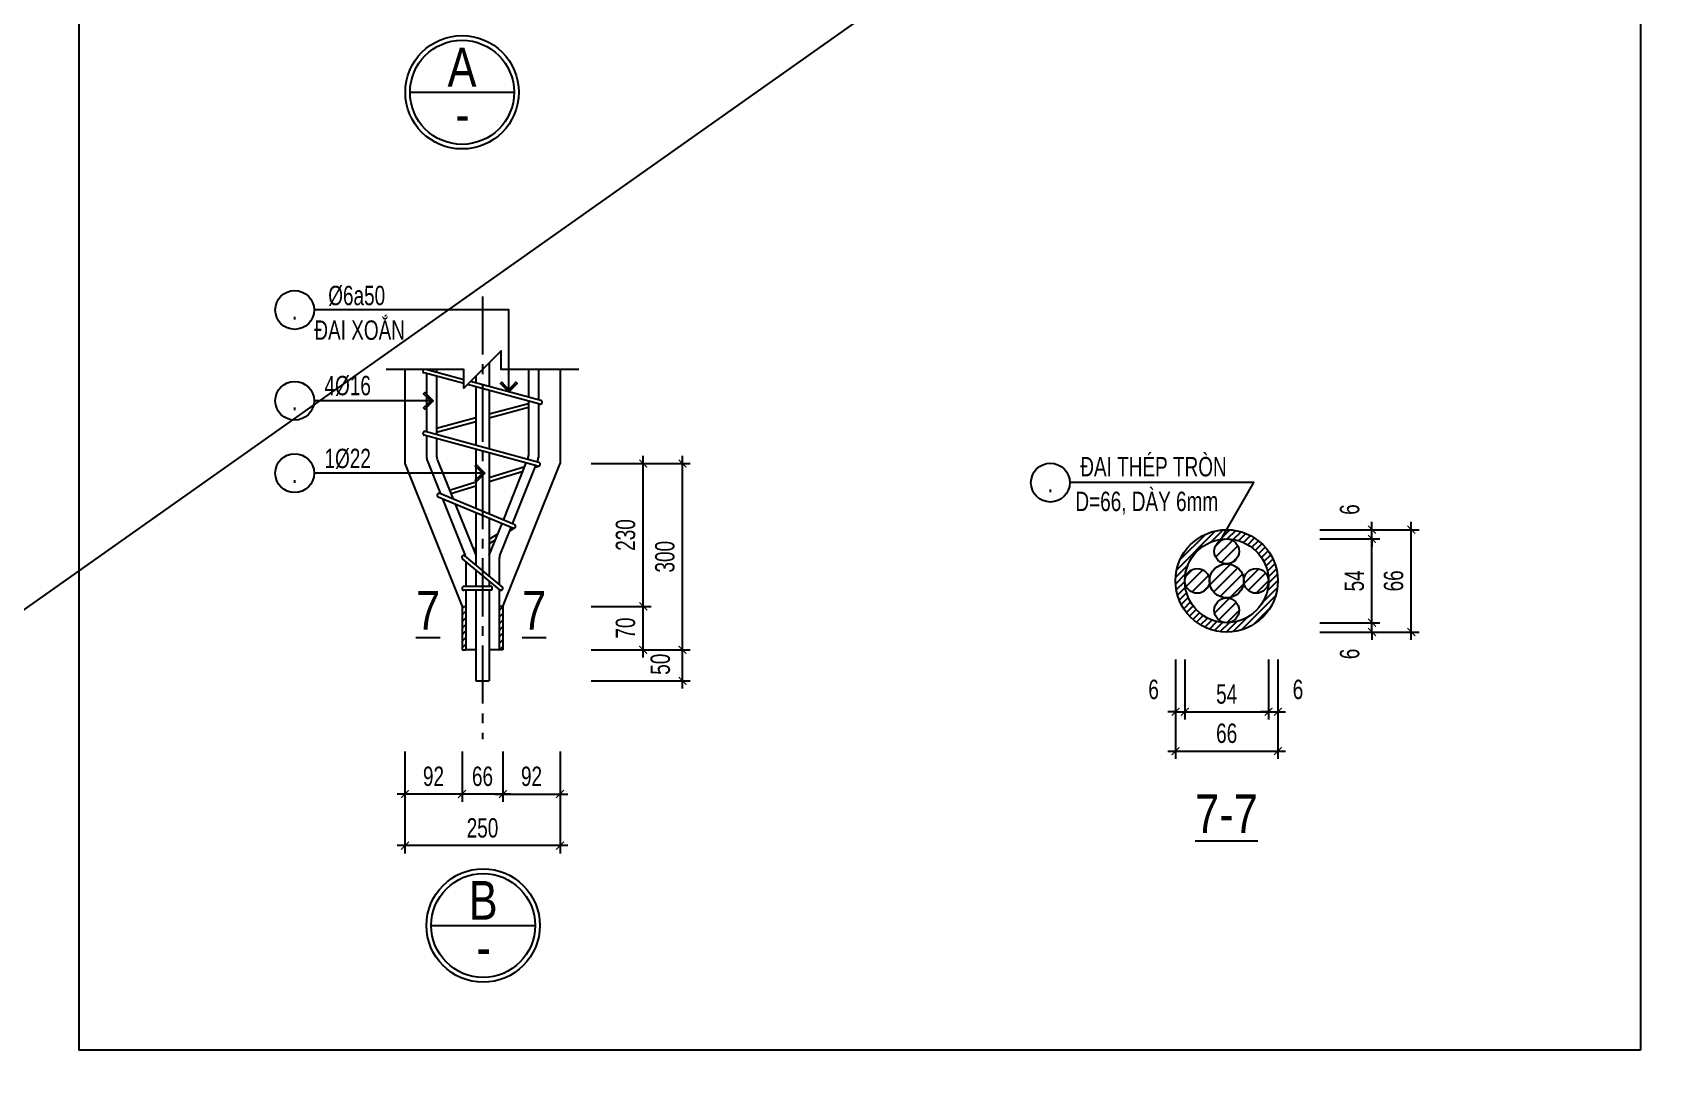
# Model space of a CAD drawing. Extents: x -24357 to 91799, y -17201 to -2351.
# Drawn here: x 14761 to 20024, y -9569 to -6189 of the extents above; entities that cross this region are included whole.
import ezdxf
from ezdxf.enums import TextEntityAlignment as Align

# ---------------------------------------------------------------- set-up
doc = ezdxf.new("R2010")
doc.units = 0
doc.header["$LTSCALE"] = 500
doc.header["$MEASUREMENT"] = 0
doc.header["$PDMODE"] = 3
doc.linetypes.add('CENTER2', pattern=[1.125, 0.75, -0.125, 0.125, -0.125])
doc.layers.get('0').update_dxf_attribs({"linetype": 'CONTINUOUS'})
doc.layers.get('DEFPOINTS').update_dxf_attribs({"linetype": 'CONTINUOUS'})
for name, color, linetype in [('CDC.01.AXIS', 160, 'CENTER2'), ('CDC.02.DIM', 1, 'CONTINUOUS'), ('CDC.03.BORDER', 3, 'CONTINUOUS'), ('CDC.05.STEEL', 4, 'CONTINUOUS'), ('CDC.06.TEXT', 2, 'CONTINUOUS'), ('CDC.10.HATCH', 251, 'CONTINUOUS'), ('CDC.11.NOTE', 8, 'CONTINUOUS')]:
    doc.layers.add(name, color=color, linetype=linetype)
doc.layers.add('KCS_Plotter', color=11, linetype='CONTINUOUS', plot=False)
doc.styles.add('ARIAL', font='arial.ttf', dxfattribs={"width": 0.7})
doc.dimstyles.new('DIM25X0.5', dxfattribs={"dimscale": 25, "dimtxt": 2.5, "dimasz": 1, "dimexe": 1, "dimexo": 0, "dimgap": 1, "dimtad": 1, "dimdec": 0, "dimlfac": 0.5, "dimzin": 0, "dimdsep": 46, "dimtxsty": 'ARIAL', "dimblk": 'ARCHTICK', "dimcen": 0, "dimdle": 1, "dimclrd": 1, "dimclre": 1, "dimclrt": 2, "dimadec": 0, "dimazin": 0, "dimtfac": 1, "dimtdec": 0, "dimtix": 1, "dimtmove": 2, "dimatfit": 3, "dimldrblk": 'ARCHTICK', "dimfxl": 1, "dimtolj": 1, "dimtzin": 0, "dimarcsym": 0})
pattern_1 = [(45, (-322871.56, -306967.839), (-10.6066017, 10.6066017), [])]

# ---------------------------------------------------------------- blocks, each defined once
blk = doc.blocks.new('_ArchTick')
at = {"color": 0, "linetype": 'ByBlock', "const_width": 0.15}
blk.add_lwpolyline([(-0.5, -0.5), (0.5, 0.5)], dxfattribs=at)
blk = doc.blocks.new('*D613')
at = {"layer": 'CDC.02.DIM', "color": 1, "lineweight": -2, "transparency": 16777216}
for p, q in [((16145.1, -8505.6), (16145.1, -8667.7)), ((16277.1, -8505.6), (16277.1, -8667.7)), ((16302.1, -8642.7), (16120.1, -8642.7))]:
    blk.add_line(p, q, dxfattribs=at)
at = {"layer": 'DEFPOINTS', "color": 0, "transparency": 16777216}
for p in [(16145.1, -8505.6), (16277.1, -8505.6), (16145.1, -8642.7)]:
    blk.add_point(p, dxfattribs=at)
at = {"layer": 'CDC.02.DIM', "color": 1, "lineweight": -2, "transparency": 16777216, "xscale": 25, "yscale": 25, "zscale": 25, "rotation": 180}
blk.add_blockref('_ArchTick', (16145.1, -8642.7), dxfattribs=at)
at = {"layer": 'CDC.02.DIM', "color": 1, "lineweight": -2, "transparency": 16777216, "xscale": 25, "yscale": 25, "zscale": 25}
blk.add_blockref('_ArchTick', (16277.1, -8642.7), dxfattribs=at)
at = {"layer": 'CDC.02.DIM', "color": 2, "transparency": 16777216, "insert": (16211.1, -8585.8), "char_height": 62.5, "attachment_point": 5, "style": 'ARIAL'}
blk.add_mtext('\\A1;66', dxfattribs=at)
blk = doc.blocks.new('*D614')
at = {"layer": 'CDC.02.DIM', "color": 1, "lineweight": -2, "transparency": 16777216}
for p, q in [((15961.1, -8505.6), (15961.1, -8834)), ((16461.1, -8505.6), (16461.1, -8834)), ((16486.1, -8809), (15936.1, -8809))]:
    blk.add_line(p, q, dxfattribs=at)
at = {"layer": 'DEFPOINTS', "color": 0, "transparency": 16777216}
for p in [(15961.1, -8505.6), (16461.1, -8505.6), (15961.1, -8809)]:
    blk.add_point(p, dxfattribs=at)
at = {"layer": 'CDC.02.DIM', "color": 1, "lineweight": -2, "transparency": 16777216, "xscale": 25, "yscale": 25, "zscale": 25, "rotation": 180}
blk.add_blockref('_ArchTick', (15961.1, -8809), dxfattribs=at)
at = {"layer": 'CDC.02.DIM', "color": 1, "lineweight": -2, "transparency": 16777216, "xscale": 25, "yscale": 25, "zscale": 25}
blk.add_blockref('_ArchTick', (16461.1, -8809), dxfattribs=at)
at = {"layer": 'CDC.02.DIM', "color": 2, "transparency": 16777216, "insert": (16211.1, -8752.1), "char_height": 62.5, "attachment_point": 5, "style": 'ARIAL'}
blk.add_mtext('\\A1;250', dxfattribs=at)
blk = doc.blocks.new('*D615')
at = {"layer": 'CDC.02.DIM', "color": 1, "lineweight": -2, "transparency": 16777216}
for p, q in [((16277.1, -8505.6), (16277.1, -8667.7)), ((16461.1, -8505.6), (16461.1, -8667.7)), ((16252.1, -8642.7), (16486.1, -8642.7))]:
    blk.add_line(p, q, dxfattribs=at)
at = {"layer": 'DEFPOINTS', "color": 0, "transparency": 16777216}
for p in [(16277.1, -8505.6), (16461.1, -8505.6), (16461.1, -8642.7)]:
    blk.add_point(p, dxfattribs=at)
at = {"layer": 'CDC.02.DIM', "color": 1, "lineweight": -2, "transparency": 16777216, "xscale": 25, "yscale": 25, "zscale": 25, "rotation": 180}
blk.add_blockref('_ArchTick', (16277.1, -8642.7), dxfattribs=at)
at = {"layer": 'CDC.02.DIM', "color": 1, "lineweight": -2, "transparency": 16777216, "xscale": 25, "yscale": 25, "zscale": 25}
blk.add_blockref('_ArchTick', (16461.1, -8642.7), dxfattribs=at)
at = {"layer": 'CDC.02.DIM', "color": 2, "transparency": 16777216, "insert": (16369.1, -8585.8), "char_height": 62.5, "attachment_point": 5, "style": 'ARIAL'}
blk.add_mtext('\\A1;92', dxfattribs=at)
blk = doc.blocks.new('*D616')
at = {"layer": 'CDC.02.DIM', "color": 1, "lineweight": -2, "transparency": 16777216}
for p, q in [((15961.1, -8505.6), (15961.1, -8667.7)), ((16145.1, -8505.6), (16145.1, -8667.7)), ((16170.1, -8642.7), (15936.1, -8642.7))]:
    blk.add_line(p, q, dxfattribs=at)
at = {"layer": 'DEFPOINTS', "color": 0, "transparency": 16777216}
for p in [(15961.1, -8505.6), (16145.1, -8505.6), (15961.1, -8642.7)]:
    blk.add_point(p, dxfattribs=at)
at = {"layer": 'CDC.02.DIM', "color": 1, "lineweight": -2, "transparency": 16777216, "xscale": 25, "yscale": 25, "zscale": 25, "rotation": 180}
blk.add_blockref('_ArchTick', (15961.1, -8642.7), dxfattribs=at)
at = {"layer": 'CDC.02.DIM', "color": 1, "lineweight": -2, "transparency": 16777216, "xscale": 25, "yscale": 25, "zscale": 25}
blk.add_blockref('_ArchTick', (16145.1, -8642.7), dxfattribs=at)
at = {"layer": 'CDC.02.DIM', "color": 2, "transparency": 16777216, "insert": (16053.1, -8585.8), "char_height": 62.5, "attachment_point": 5, "style": 'ARIAL'}
blk.add_mtext('\\A1;92', dxfattribs=at)
blk = doc.blocks.new('*D617')
at = {"layer": 'CDC.02.DIM', "color": 1, "lineweight": -2, "transparency": 16777216}
for p, q in [((16856, -8302.8), (16856, -8152.7)), ((16561.1, -8177.7), (16881, -8177.7)), ((16561.1, -8277.8), (16881, -8277.8))]:
    blk.add_line(p, q, dxfattribs=at)
at = {"layer": 'DEFPOINTS', "color": 0, "transparency": 16777216}
for p in [(16561.1, -8177.7), (16856, -8177.7), (16561.1, -8277.8)]:
    blk.add_point(p, dxfattribs=at)
at = {"layer": 'CDC.02.DIM', "color": 1, "lineweight": -2, "transparency": 16777216, "xscale": 25, "yscale": 25, "zscale": 25}
for p, rotation in [((16856, -8177.7), 90), ((16856, -8277.8), 270)]:
    blk.add_blockref('_ArchTick', p, dxfattribs=dict(at, rotation=rotation))
at = {"layer": 'CDC.02.DIM', "color": 2, "transparency": 16777216, "insert": (16784.5, -8224.2), "char_height": 62.5, "attachment_point": 5, "rotation": 90, "style": 'ARIAL'}
blk.add_mtext('\\A1;50', dxfattribs=at)
blk = doc.blocks.new('*D618')
at = {"layer": 'CDC.02.DIM', "color": 1, "lineweight": -2, "transparency": 16777216}
for p, q in [((16561.1, -8037.7), (16754.3, -8037.7)), ((16729.3, -8202.7), (16729.3, -8012.7)), ((16561.1, -8177.7), (16754.3, -8177.7))]:
    blk.add_line(p, q, dxfattribs=at)
at = {"layer": 'DEFPOINTS', "color": 0, "transparency": 16777216}
for p in [(16561.1, -8037.7), (16729.3, -8037.7), (16561.1, -8177.7)]:
    blk.add_point(p, dxfattribs=at)
at = {"layer": 'CDC.02.DIM', "color": 1, "lineweight": -2, "transparency": 16777216, "xscale": 25, "yscale": 25, "zscale": 25}
for p, rotation in [((16729.3, -8037.7), 90), ((16729.3, -8177.7), 270)]:
    blk.add_blockref('_ArchTick', p, dxfattribs=dict(at, rotation=rotation))
at = {"layer": 'CDC.02.DIM', "color": 2, "transparency": 16777216, "insert": (16672.3, -8107.7), "char_height": 62.5, "attachment_point": 5, "rotation": 90, "style": 'ARIAL'}
blk.add_mtext('\\A1;70', dxfattribs=at)
blk = doc.blocks.new('*D619')
at = {"layer": 'CDC.02.DIM', "color": 1, "lineweight": -2, "transparency": 16777216}
for p, q in [((16561.1, -7577.7), (16881, -7577.7)), ((16856, -8202.7), (16856, -7552.7)), ((16561.1, -8177.7), (16881, -8177.7))]:
    blk.add_line(p, q, dxfattribs=at)
at = {"layer": 'DEFPOINTS', "color": 0, "transparency": 16777216}
for p in [(16561.1, -7577.7), (16856, -7577.7), (16561.1, -8177.7)]:
    blk.add_point(p, dxfattribs=at)
at = {"layer": 'CDC.02.DIM', "color": 1, "lineweight": -2, "transparency": 16777216, "xscale": 25, "yscale": 25, "zscale": 25}
for p, rotation in [((16856, -7577.7), 90), ((16856, -8177.7), 270)]:
    blk.add_blockref('_ArchTick', p, dxfattribs=dict(at, rotation=rotation))
at = {"layer": 'CDC.02.DIM', "color": 2, "transparency": 16777216, "insert": (16799.1, -7877.7), "char_height": 62.5, "attachment_point": 5, "rotation": 90, "style": 'ARIAL'}
blk.add_mtext('\\A1;300', dxfattribs=at)
blk = doc.blocks.new('*D620')
at = {"layer": 'CDC.02.DIM', "color": 1, "lineweight": -2, "transparency": 16777216}
for p, q in [((16561.1, -7577.7), (16754.3, -7577.7)), ((16729.3, -8062.7), (16729.3, -7552.7)), ((16561.1, -8037.7), (16754.3, -8037.7))]:
    blk.add_line(p, q, dxfattribs=at)
at = {"layer": 'DEFPOINTS', "color": 0, "transparency": 16777216}
for p in [(16561.1, -7577.7), (16729.3, -7577.7), (16561.1, -8037.7)]:
    blk.add_point(p, dxfattribs=at)
at = {"layer": 'CDC.02.DIM', "color": 1, "lineweight": -2, "transparency": 16777216, "xscale": 25, "yscale": 25, "zscale": 25}
for p, rotation in [((16729.3, -7577.7), 90), ((16729.3, -8037.7), 270)]:
    blk.add_blockref('_ArchTick', p, dxfattribs=dict(at, rotation=rotation))
at = {"layer": 'CDC.02.DIM', "color": 2, "transparency": 16777216, "insert": (16672.3, -7807.7), "char_height": 62.5, "attachment_point": 5, "rotation": 90, "style": 'ARIAL'}
blk.add_mtext('\\A1;230', dxfattribs=at)
blk = doc.blocks.new('*D621')
at = {"layer": 'CDC.02.DIM', "color": 1, "lineweight": -2, "transparency": 16777216}
for p, q in [((18444.8, -8209.2), (18444.8, -8402.3)), ((18474.8, -8209.2), (18474.8, -8402.3)), ((18444.8, -8377.3), (18419.8, -8377.3)), ((18444.8, -8377.3), (18474.8, -8377.3)), ((18474.8, -8377.3), (18499.8, -8377.3))]:
    blk.add_line(p, q, dxfattribs=at)
at = {"layer": 'DEFPOINTS', "color": 0, "transparency": 16777216}
for p in [(18444.8, -8209.2), (18474.8, -8209.2), (18474.8, -8377.3)]:
    blk.add_point(p, dxfattribs=at)
at = {"layer": 'CDC.02.DIM', "color": 1, "lineweight": -2, "transparency": 16777216, "xscale": 25, "yscale": 25, "zscale": 25}
blk.add_blockref('_ArchTick', (18444.8, -8377.3), dxfattribs=at)
at = {"layer": 'CDC.02.DIM', "color": 1, "lineweight": -2, "transparency": 16777216, "xscale": 25, "yscale": 25, "zscale": 25, "rotation": 180}
blk.add_blockref('_ArchTick', (18474.8, -8377.3), dxfattribs=at)
at = {"layer": 'CDC.02.DIM', "color": 2, "transparency": 16777216, "insert": (18374.3, -8305.8), "char_height": 62.5, "attachment_point": 5, "style": 'ARIAL'}
blk.add_mtext('\\A1;6', dxfattribs=at)
blk = doc.blocks.new('*D622')
at = {"layer": 'CDC.02.DIM', "color": 1, "lineweight": -2, "transparency": 16777216}
for p, q in [((18474.8, -8209.2), (18474.8, -8402.3)), ((18744.8, -8209.2), (18744.8, -8402.3)), ((18449.8, -8377.3), (18769.8, -8377.3))]:
    blk.add_line(p, q, dxfattribs=at)
at = {"layer": 'DEFPOINTS', "color": 0, "transparency": 16777216}
for p in [(18474.8, -8209.2), (18744.8, -8209.2), (18744.8, -8377.3)]:
    blk.add_point(p, dxfattribs=at)
at = {"layer": 'CDC.02.DIM', "color": 1, "lineweight": -2, "transparency": 16777216, "xscale": 25, "yscale": 25, "zscale": 25, "rotation": 180}
blk.add_blockref('_ArchTick', (18474.8, -8377.3), dxfattribs=at)
at = {"layer": 'CDC.02.DIM', "color": 1, "lineweight": -2, "transparency": 16777216, "xscale": 25, "yscale": 25, "zscale": 25}
blk.add_blockref('_ArchTick', (18744.8, -8377.3), dxfattribs=at)
at = {"layer": 'CDC.02.DIM', "color": 2, "transparency": 16777216, "insert": (18609.8, -8320.5), "char_height": 62.5, "attachment_point": 5, "style": 'ARIAL'}
blk.add_mtext('\\A1;54', dxfattribs=at)
blk = doc.blocks.new('*D623')
at = {"layer": 'CDC.02.DIM', "color": 1, "lineweight": -2, "transparency": 16777216}
for p, q in [((18744.8, -8209.2), (18744.8, -8402.3)), ((18774.8, -8209.2), (18774.8, -8402.3)), ((18744.8, -8377.3), (18719.8, -8377.3)), ((18744.8, -8377.3), (18774.8, -8377.3)), ((18774.8, -8377.3), (18799.8, -8377.3))]:
    blk.add_line(p, q, dxfattribs=at)
at = {"layer": 'DEFPOINTS', "color": 0, "transparency": 16777216}
for p in [(18744.8, -8209.2), (18774.8, -8209.2), (18774.8, -8377.3)]:
    blk.add_point(p, dxfattribs=at)
at = {"layer": 'CDC.02.DIM', "color": 1, "lineweight": -2, "transparency": 16777216, "xscale": 25, "yscale": 25, "zscale": 25}
blk.add_blockref('_ArchTick', (18744.8, -8377.3), dxfattribs=at)
at = {"layer": 'CDC.02.DIM', "color": 1, "lineweight": -2, "transparency": 16777216, "xscale": 25, "yscale": 25, "zscale": 25, "rotation": 180}
blk.add_blockref('_ArchTick', (18774.8, -8377.3), dxfattribs=at)
at = {"layer": 'CDC.02.DIM', "color": 2, "transparency": 16777216, "insert": (18839.6, -8305.8), "char_height": 62.5, "attachment_point": 5, "style": 'ARIAL'}
blk.add_mtext('\\A1;6', dxfattribs=at)
blk = doc.blocks.new('*D624')
at = {"layer": 'CDC.02.DIM', "color": 1, "lineweight": -2, "transparency": 16777216}
for p, q in [((18444.8, -8209.2), (18444.8, -8529.1)), ((18774.8, -8209.2), (18774.8, -8529.1)), ((18419.8, -8504.1), (18799.8, -8504.1))]:
    blk.add_line(p, q, dxfattribs=at)
at = {"layer": 'DEFPOINTS', "color": 0, "transparency": 16777216}
for p in [(18444.8, -8209.2), (18774.8, -8209.2), (18774.8, -8504.1)]:
    blk.add_point(p, dxfattribs=at)
at = {"layer": 'CDC.02.DIM', "color": 1, "lineweight": -2, "transparency": 16777216, "xscale": 25, "yscale": 25, "zscale": 25, "rotation": 180}
blk.add_blockref('_ArchTick', (18444.8, -8504.1), dxfattribs=at)
at = {"layer": 'CDC.02.DIM', "color": 1, "lineweight": -2, "transparency": 16777216, "xscale": 25, "yscale": 25, "zscale": 25}
blk.add_blockref('_ArchTick', (18774.8, -8504.1), dxfattribs=at)
at = {"layer": 'CDC.02.DIM', "color": 2, "transparency": 16777216, "insert": (18609.8, -8447.1), "char_height": 62.5, "attachment_point": 5, "style": 'ARIAL'}
blk.add_mtext('\\A1;66', dxfattribs=at)
blk = doc.blocks.new('*D625')
at = {"layer": 'CDC.02.DIM', "color": 1, "lineweight": -2, "transparency": 16777216}
for p, q in [((18909.9, -8090.5), (19103, -8090.5)), ((19078, -8090.5), (19078, -8065.5)), ((19078, -8120.5), (19078, -8090.5)), ((18909.9, -8120.5), (19103, -8120.5)), ((19078, -8120.5), (19078, -8145.5))]:
    blk.add_line(p, q, dxfattribs=at)
at = {"layer": 'DEFPOINTS', "color": 0, "transparency": 16777216}
for p in [(18909.9, -8090.5), (19078, -8090.5), (18909.9, -8120.5)]:
    blk.add_point(p, dxfattribs=at)
at = {"layer": 'CDC.02.DIM', "color": 1, "lineweight": -2, "transparency": 16777216, "xscale": 25, "yscale": 25, "zscale": 25}
for p, rotation in [((19078, -8090.5), 270), ((19078, -8120.5), 90)]:
    blk.add_blockref('_ArchTick', p, dxfattribs=dict(at, rotation=rotation))
at = {"layer": 'CDC.02.DIM', "color": 2, "transparency": 16777216, "insert": (19006.5, -8191), "char_height": 62.5, "attachment_point": 5, "rotation": 90, "style": 'ARIAL'}
blk.add_mtext('\\A1;6', dxfattribs=at)
blk = doc.blocks.new('*D626')
at = {"layer": 'CDC.02.DIM', "color": 1, "lineweight": -2, "transparency": 16777216}
for p, q in [((18909.9, -7820.5), (19103, -7820.5)), ((19078, -8115.5), (19078, -7795.5)), ((18909.9, -8090.5), (19103, -8090.5))]:
    blk.add_line(p, q, dxfattribs=at)
at = {"layer": 'DEFPOINTS', "color": 0, "transparency": 16777216}
for p in [(18909.9, -7820.5), (19078, -7820.5), (18909.9, -8090.5)]:
    blk.add_point(p, dxfattribs=at)
at = {"layer": 'CDC.02.DIM', "color": 1, "lineweight": -2, "transparency": 16777216, "xscale": 25, "yscale": 25, "zscale": 25}
for p, rotation in [((19078, -7820.5), 90), ((19078, -8090.5), 270)]:
    blk.add_blockref('_ArchTick', p, dxfattribs=dict(at, rotation=rotation))
at = {"layer": 'CDC.02.DIM', "color": 2, "transparency": 16777216, "insert": (19021.3, -7955.5), "char_height": 62.5, "attachment_point": 5, "rotation": 90, "style": 'ARIAL'}
blk.add_mtext('\\A1;54', dxfattribs=at)
blk = doc.blocks.new('*D627')
at = {"layer": 'CDC.02.DIM', "color": 1, "lineweight": -2, "transparency": 16777216}
for p, q in [((19078, -7790.5), (19078, -7765.5)), ((18909.9, -7790.5), (19103, -7790.5)), ((18909.9, -7820.5), (19103, -7820.5)), ((19078, -7820.5), (19078, -7790.5)), ((19078, -7820.5), (19078, -7845.5))]:
    blk.add_line(p, q, dxfattribs=at)
at = {"layer": 'DEFPOINTS', "color": 0, "transparency": 16777216}
for p in [(18909.9, -7790.5), (18909.9, -7820.5), (19078, -7790.5)]:
    blk.add_point(p, dxfattribs=at)
at = {"layer": 'CDC.02.DIM', "color": 1, "lineweight": -2, "transparency": 16777216, "xscale": 25, "yscale": 25, "zscale": 25}
for p, rotation in [((19078, -7790.5), 270), ((19078, -7820.5), 90)]:
    blk.add_blockref('_ArchTick', p, dxfattribs=dict(at, rotation=rotation))
at = {"layer": 'CDC.02.DIM', "color": 2, "transparency": 16777216, "insert": (19006.5, -7725.7), "char_height": 62.5, "attachment_point": 5, "rotation": 90, "style": 'ARIAL'}
blk.add_mtext('\\A1;6', dxfattribs=at)
blk = doc.blocks.new('*D628')
at = {"layer": 'CDC.02.DIM', "color": 1, "lineweight": -2, "transparency": 16777216}
for p, q in [((19204.8, -8145.5), (19204.8, -7765.5)), ((18909.9, -7790.5), (19229.8, -7790.5)), ((18909.9, -8120.5), (19229.8, -8120.5))]:
    blk.add_line(p, q, dxfattribs=at)
at = {"layer": 'DEFPOINTS', "color": 0, "transparency": 16777216}
for p in [(18909.9, -7790.5), (19204.8, -7790.5), (18909.9, -8120.5)]:
    blk.add_point(p, dxfattribs=at)
at = {"layer": 'CDC.02.DIM', "color": 1, "lineweight": -2, "transparency": 16777216, "xscale": 25, "yscale": 25, "zscale": 25}
for p, rotation in [((19204.8, -7790.5), 90), ((19204.8, -8120.5), 270)]:
    blk.add_blockref('_ArchTick', p, dxfattribs=dict(at, rotation=rotation))
at = {"layer": 'CDC.02.DIM', "color": 2, "transparency": 16777216, "insert": (19147.9, -7955.5), "char_height": 62.5, "attachment_point": 5, "rotation": 90, "style": 'ARIAL'}
blk.add_mtext('\\A1;66', dxfattribs=at)

msp = doc.modelspace()

# ---------------------------------------------------------------- hatches: boundary and pattern name
at = {"layer": 'CDC.10.HATCH'}
h = msp.add_hatch(dxfattribs=at)
h.set_pattern_fill('ANSI31', color=256, scale=120, style=0)
h.set_pattern_definition([(45, (-277185.133, -268318.374), (-10.6066017, 10.6066017), [])])
h.paths.add_polyline_path([(18444.79, -7955.5, 1), (18774.79, -7955.5, 1)])
h.paths.add_polyline_path([(18744.79, -7955.5, -1), (18474.79, -7955.5, -1)], flags=16)
h = msp.add_hatch(dxfattribs=at)
h.set_pattern_fill('ANSI31', color=256, scale=200, style=0)
h.set_pattern_definition([(45, (-277185.133, -268318.374), (-17.6776695, 17.6776695), [])])
h.paths.add_polyline_path([(18569.79, -7860.5, 1), (18649.79, -7860.5, 1)])
h.paths.add_polyline_path([(18474.79, -7955.5, 1), (18554.79, -7955.5, 1)])
h.paths.add_polyline_path([(18664.79, -7955.5, 1), (18554.79, -7955.5, 1)])
h.paths.add_polyline_path([(18569.79, -8050.5, 1), (18649.79, -8050.5, 1)])
h.paths.add_polyline_path([(18744.79, -7955.5, 1), (18664.79, -7955.5, 1)])
h = msp.add_hatch(dxfattribs=at)
h.set_pattern_fill('ANSI31', color=256, scale=120, style=0)
h.set_pattern_definition(pattern_1)
h.paths.add_polyline_path([(16145.14, -8037.73), (16145.14, -8177.73), (16157.14, -8177.73), (16157.14, -8037.73)])
h = msp.add_hatch(dxfattribs=at)
h.set_pattern_fill('ANSI31', color=256, scale=120, style=0)
h.set_pattern_definition(pattern_1)
h.paths.add_polyline_path([(16277.14, -8177.73), (16277.14, -8037.73), (16265.14, -8037.73), (16265.14, -8177.73)])

# ---------------------------------------------------------------- linework, layer by layer
at = {"layer": 'CDC.01.AXIS', "ltscale": 0.5}
msp.add_line((16211.14, -7038.77), (16211.14, -8465.58), dxfattribs=at)
at = {"layer": 'CDC.02.DIM'}
msp.add_lwpolyline([(16521.14, -7274.4), (16271.14, -7274.4), (16271.14, -7214.4), (16151.14, -7334.4), (16151.14, -7274.4), (15901.14, -7274.4)], dxfattribs=at)
at = {"layer": 'CDC.03.BORDER'}
for p, q in [((19943.39, -3138.9), (19943.39, -9468.64)), ((15961.14, -7274.4), (15961.14, -7577.73)), ((16461.14, -7274.4), (16461.14, -7577.73)), ((15961.14, -7577.73), (16145.14, -8037.73)), ((16277.14, -8037.73), (16461.14, -7577.73))]:
    msp.add_line(p, q, dxfattribs=at)
msp.add_lwpolyline([(19943.39, -9468.64), (14911.14, -9468.64), (14911.14, -3138.9), (19943.39, -3138.9)], dxfattribs=at)
at = {"layer": 'CDC.05.STEEL'}
for p, q in [((16233.14, -7252.4), (16233.14, -7329.43)), ((16151.14, -7319.81), (16023.58, -7285.52)), ((16151.14, -7307.38), (16028.45, -7274.4)), ((16031.14, -7274.4), (16031.14, -7275.13)), ((16031.14, -7287.55), (16031.14, -7475.15)), ((16063.14, -7274.4), (16063.14, -7283.73)), ((16063.14, -7296.15), (16063.14, -7483.88)), ((16398.69, -7373.93), (16172.43, -7313.11)), ((16189.14, -7296.4), (16189.14, -7317.6)), ((16359.14, -7274.4), (16359.14, -7363.3)), ((16391.14, -7274.4), (16391.14, -7371.9)), ((16395.58, -7385.52), (16162.64, -7322.9)), ((16189.14, -7330.03), (16189.14, -7518.28)), ((16233.14, -7341.85), (16233.14, -7530.3)), ((16233.14, -7417.6), (16359.14, -7383.73)), ((16233.14, -7430.03), (16359.14, -7396.15)), ((16359.14, -7375.72), (16359.14, -7551.92)), ((16391.14, -7384.33), (16391.14, -7558.08)), ((16391.14, -7387.55), (16398.69, -7385.52)), ((16023.58, -7473.93), (16031.14, -7471.9)), ((16063.14, -7463.3), (16189.14, -7429.43)), ((16063.14, -7475.72), (16189.14, -7441.85)), ((16389.83, -7585.51), (16023.56, -7485.51)), ((16392.99, -7573.94), (16026.72, -7473.94)), ((16031.14, -7487.58), (16031.14, -7558.08)), ((16063.14, -7496.32), (16063.14, -7551.92)), ((16033.42, -7569.97), (16075.5, -7675.16)), ((16065.42, -7563.81), (16116.84, -7692.34)), ((16189.14, -7530.72), (16189.14, -7722.4)), ((16233.14, -7542.74), (16233.14, -7740.69)), ((16278.54, -7759.57), (16352.27, -7575.26)), ((16356.75, -7564.05), (16356.85, -7563.81)), ((16387.82, -7572.53), (16388.85, -7569.97)), ((16233.14, -7622.82), (16347.52, -7587.13)), ((16233.14, -7635.39), (16341.77, -7601.5)), ((16308.09, -7771.85), (16383.34, -7583.74)), ((16381.15, -7589.21), (16393.19, -7585.45)), ((16069.08, -7674), (16074.38, -7672.35)), ((16313.71, -7774.19), (16073.17, -7674.19)), ((16105.02, -7662.79), (16189.14, -7636.54)), ((16109.49, -7673.96), (16189.14, -7649.11)), ((16309.1, -7785.27), (16068.56, -7685.27)), ((16081.73, -7690.74), (16154.85, -7873.52)), ((16123.07, -7707.93), (16189.14, -7873.08)), ((16189.14, -7735.39), (16189.14, -7903.96)), ((16233.14, -7753.69), (16233.14, -7940.43)), ((16233.14, -7873.08), (16274.09, -7770.71)), ((16267.42, -7873.52), (16303.64, -7782.99)), ((16299.04, -7794.47), (16314.57, -7784.82)), ((16233.14, -7821.31), (16260.7, -7804.18)), ((16233.14, -7835.44), (16253.18, -7822.98)), ((16267.31, -7984.35), (16146.68, -7884.35)), ((16147.34, -7874.63), (16153.71, -7870.67)), ((16274.97, -7975.11), (16154.34, -7875.11)), ((16157.14, -7893.02), (16157.14, -7973.73)), ((16181.31, -7853.52), (16189.14, -7848.65)), ((16185.84, -7864.83), (16189.14, -7862.78)), ((16265.14, -7885.41), (16265.14, -7966.96)), ((16189.14, -7919.54), (16189.14, -7973.73)), ((16241.19, -7973.73), (16151.14, -7973.73)), ((16241.19, -7985.73), (16151.14, -7985.73)), ((16157.14, -7985.73), (16157.14, -8177.73)), ((16189.14, -7985.73), (16189.14, -8277.78)), ((16233.14, -7956.02), (16233.14, -7973.73)), ((16233.14, -7985.73), (16233.14, -8277.78)), ((16241.19, -7973.73), (16241.19, -7985.73)), ((16265.14, -7982.55), (16265.14, -8177.73)), ((16271.14, -7985.73), (16265.14, -7985.73)), ((16145.14, -8037.73), (16145.14, -8177.73)), ((16145.14, -8037.73), (16157.14, -8037.73)), ((16277.14, -8037.73), (16265.14, -8037.73)), ((16277.14, -8037.73), (16277.14, -8177.73)), ((16145.14, -8177.73), (16157.14, -8177.73)), ((16189.14, -8177.73), (16157.14, -8177.73)), ((16265.14, -8177.73), (16233.14, -8177.73)), ((16277.14, -8177.73), (16265.14, -8177.73)), ((16189.14, -8277.78), (16233.14, -8277.78))]:
    msp.add_line(p, q, dxfattribs=at)
for centre, radius in [((18609.79, -7955.5), 165), ((18609.79, -7955.5), 135), ((18609.79, -7860.5), 40), ((18514.79, -7955.5), 40), ((18609.79, -7955.5), 55), ((18704.79, -7955.5), 40), ((18609.79, -8050.5), 40)]:
    msp.add_circle(centre, radius, dxfattribs=at)
for centre, radius, start, end in [((16025.14, -7279.73), 6, 117.50404, 254.95361), ((16397.14, -7379.73), 6, 254.95361, 74.95361), ((16025.14, -7479.73), 6, 74.72913, 254.72913), ((16063.14, -7558.08), 32, 180, 201.80141), ((16095.14, -7551.92), 32, 180, 201.80141), ((16327.14, -7551.92), 32, 338.19859, 0), ((16359.14, -7558.08), 32, 338.19859, 0), ((16391.41, -7579.73), 6, 254.72913, 74.72913), ((16070.87, -7679.73), 6, 67.4258, 247.4258), ((16311.41, -7779.73), 6, 247.4258, 67.4258), ((16150.51, -7879.73), 6, 50.34154, 230.34154), ((16125.14, -7885.41), 32, 16.4616, 21.80141), ((16297.14, -7885.41), 32, 158.19859, 180), ((16151.14, -7979.73), 6, 90, 270), ((16271.14, -7979.73), 6, 230.34154, 50.34154)]:
    msp.add_arc(centre, radius, start, end, dxfattribs=at)
at = {"layer": 'CDC.10.HATCH'}
for centre in [(16145.14, -6380.82), (16213.23, -9066.36)]:
    msp.add_circle(centre, 182.71, dxfattribs=at)
at = {"layer": 'CDC.11.NOTE'}
for p, q in [((15977.43, -6380.82), (16312.84, -6380.82)), ((16045.53, -9066.36), (16380.94, -9066.36))]:
    msp.add_line(p, q, dxfattribs=at)
for points in [[(16295.91, -7346.3), (16322.64, -7319.57), (16318.19, -7315.12), (16295.91, -7340), (16273.64, -7315.12), (16269.18, -7319.57), (16295.91, -7346.3), (16295.91, -7346.3), (16295.91, -7082.38), (15668.29, -7082.38)], [(16052.08, -7375.08), (16025.35, -7348.35), (16020.9, -7352.81), (16045.78, -7375.08), (16020.9, -7397.36), (16025.35, -7401.81), (16052.08, -7375.08), (16052.08, -7375.08), (15668.29, -7375.08)], [(16218.44, -7608.38), (16191.71, -7581.66), (16187.25, -7586.11), (16212.14, -7608.38), (16187.25, -7630.66), (16191.71, -7635.11), (16218.44, -7608.38), (16218.44, -7608.38), (15668.29, -7608.38)], [(18595.54, -7815.4), (18697.49, -7638.83), (18103.92, -7638.83)]]:
    msp.add_lwpolyline(points, dxfattribs=at)
for centre, radius in [((16145.14, -6380.82), 167.71), ((15605.79, -7082.38), 62.5), ((15605.79, -7375.08), 62.5), ((15605.79, -7608.38), 62.5), ((18041.42, -7638.83), 62.5), ((16213.23, -9066.36), 167.71)]:
    msp.add_circle(centre, radius, dxfattribs=at)
at = {"layer": 'KCS_Plotter'}
msp.add_line((1773.64, -17201.4), (22798.64, -2351.4), dxfattribs=at)

# ---------------------------------------------------------------- texts
at = {"layer": 'CDC.06.TEXT', "style": 'ARIAL'}
for s, height, width, p in [('A', 125, 0.8, (16145.14, -6299.74)), ('-', 125, 0.8, (16146.59, -6450.84)), ('.', 62.5, 0.7, (15605.79, -7082.38)), ('.', 62.5, 0.7, (15605.79, -7375.08)), ('.', 62.5, 0.7, (15605.79, -7608.38)), ('.', 62.5, 0.7, (18041.42, -7638.83)), ('B', 125, 0.8, (16213.23, -8985.27)), ('-', 125, 0.8, (16214.68, -9136.37))]:
    msp.add_text(s, height=height, dxfattribs=dict(at, width=width)).set_placement(p, align=Align.MIDDLE_CENTER)
for s, height, width, p in [('%%C6a50', 62.5, 0.7, (15805.57, -7035.6)), ('ĐAI XOẮN', 62.5, 0.7, (15815.15, -7138.35)), ('4%%C16', 62.5, 0.7, (15776.58, -7325.95)), ('1%%C22', 62.5, 0.7, (15776.58, -7560.79)), ('%%U7-7', 125, 0.8, (18609.1, -8706.07))]:
    msp.add_text(s, height=height, dxfattribs=dict(at, width=width)).set_placement(p, align=Align.MIDDLE)
at = {"layer": 'CDC.06.TEXT', "style": 'ARIAL', "width": 0.7}
for s, p in [('ĐAI THÉP TRÒN', (18137.94, -7618.68)), ('D=66, DÀY 6mm', (18122.23, -7730.57))]:
    msp.add_text(s, height=62.5, dxfattribs=at).set_placement(p)
at = {"layer": 'CDC.06.TEXT', "style": 'ARIAL', "width": 0.8}
for p in [(16035.55, -8112.83), (16377.53, -8112.83)]:
    msp.add_text('%%U7', height=125, dxfattribs=at).set_placement(p, align=Align.CENTER)

# ---------------------------------------------------------------- dimensions: what is measured, and where the dimension line sits
at = {"layer": 'CDC.02.DIM'}
for base, p1, p2, angle, picture, middle in [((16855.99, -7577.73), (16561.14, -8177.73), (16561.14, -7577.73), 90, '*D619', (16799.06, -7877.73)), ((16729.26, -7577.73), (16561.14, -8037.73), (16561.14, -7577.73), 90, '*D620', (16672.33, -7807.73)), ((16729.26, -8037.73), (16561.14, -8177.73), (16561.14, -8037.73), 90, '*D618', (16672.35, -8107.73)), ((16461.14, -8642.74), (16277.14, -8505.58), (16461.14, -8505.58), 180, '*D615', (16369.14, -8585.83))]:
    dim = msp.add_linear_dim(base=base, p1=p1, p2=p2, angle=angle, dimstyle='DIM25X0.5', dxfattribs=at)
    dim.commit()
    dim.dimension.update_dxf_attribs({"geometry": picture, "text_midpoint": middle})
for base, p1, p2, picture, middle in [((19078.05, -7790.5), (18909.92, -7820.5), (18909.92, -7790.5), '*D627', (19006.55, -7725.73)), ((19078.05, -8090.5), (18909.92, -8120.5), (18909.92, -8090.5), '*D625', (19006.55, -8191.03))]:
    dim = msp.add_linear_dim(base=base, p1=p1, p2=p2, angle=90, dimstyle='DIM25X0.5', override={"dimlfac": 0.2}, dxfattribs=at)
    dim.commit()
    dim.dimension.update_dxf_attribs({"geometry": picture, "text_midpoint": middle, "dimtype": 160})
for base, p1, p2, picture, middle in [((19204.78, -7790.5), (18909.92, -8120.5), (18909.92, -7790.5), '*D628', (19147.87, -7955.5)), ((19078.05, -7820.5), (18909.92, -8090.5), (18909.92, -7820.5), '*D626', (19021.26, -7955.5))]:
    dim = msp.add_linear_dim(base=base, p1=p1, p2=p2, angle=90, dimstyle='DIM25X0.5', override={"dimlfac": 0.2}, dxfattribs=at)
    dim.commit()
    dim.dimension.update_dxf_attribs({"geometry": picture, "text_midpoint": middle})
dim = msp.add_linear_dim(base=(16855.99, -8177.73), p1=(16561.14, -8277.78), p2=(16561.14, -8177.73), angle=90, dimstyle='DIM25X0.5', dxfattribs=at)
dim.commit()
dim.dimension.update_dxf_attribs({"geometry": '*D617', "text_midpoint": (16784.49, -8224.16), "dimtype": 160})
for base, p1, p2, picture, middle in [((18474.79, -8377.32), (18444.79, -8209.2), (18474.79, -8209.2), '*D621', (18374.25, -8305.82)), ((18774.79, -8377.32), (18744.79, -8209.2), (18774.79, -8209.2), '*D623', (18839.55, -8305.82))]:
    dim = msp.add_linear_dim(base=base, p1=p1, p2=p2, dimstyle='DIM25X0.5', override={"dimlfac": 0.2}, dxfattribs=at)
    dim.commit()
    dim.dimension.update_dxf_attribs({"geometry": picture, "text_midpoint": middle, "dimtype": 160})
for base, p1, p2, picture, middle in [((18774.79, -8504.06), (18444.79, -8209.2), (18774.79, -8209.2), '*D624', (18609.79, -8447.15)), ((18744.79, -8377.32), (18474.79, -8209.2), (18744.79, -8209.2), '*D622', (18609.79, -8320.54))]:
    dim = msp.add_linear_dim(base=base, p1=p1, p2=p2, dimstyle='DIM25X0.5', override={"dimlfac": 0.2}, dxfattribs=at)
    dim.commit()
    dim.dimension.update_dxf_attribs({"geometry": picture, "text_midpoint": middle})
for base, p1, p2, picture, middle in [((15961.14, -8809.01), (16461.14, -8505.58), (15961.14, -8505.58), '*D614', (16211.14, -8752.1)), ((15961.14, -8642.74), (16145.14, -8505.58), (15961.14, -8505.58), '*D616', (16053.14, -8585.83)), ((16145.14, -8642.74), (16277.14, -8505.58), (16145.14, -8505.58), '*D613', (16211.14, -8585.83))]:
    dim = msp.add_linear_dim(base=base, p1=p1, p2=p2, dimstyle='DIM25X0.5', dxfattribs=at)
    dim.commit()
    dim.dimension.update_dxf_attribs({"geometry": picture, "text_midpoint": middle})

doc.saveas('drawing.dxf')
